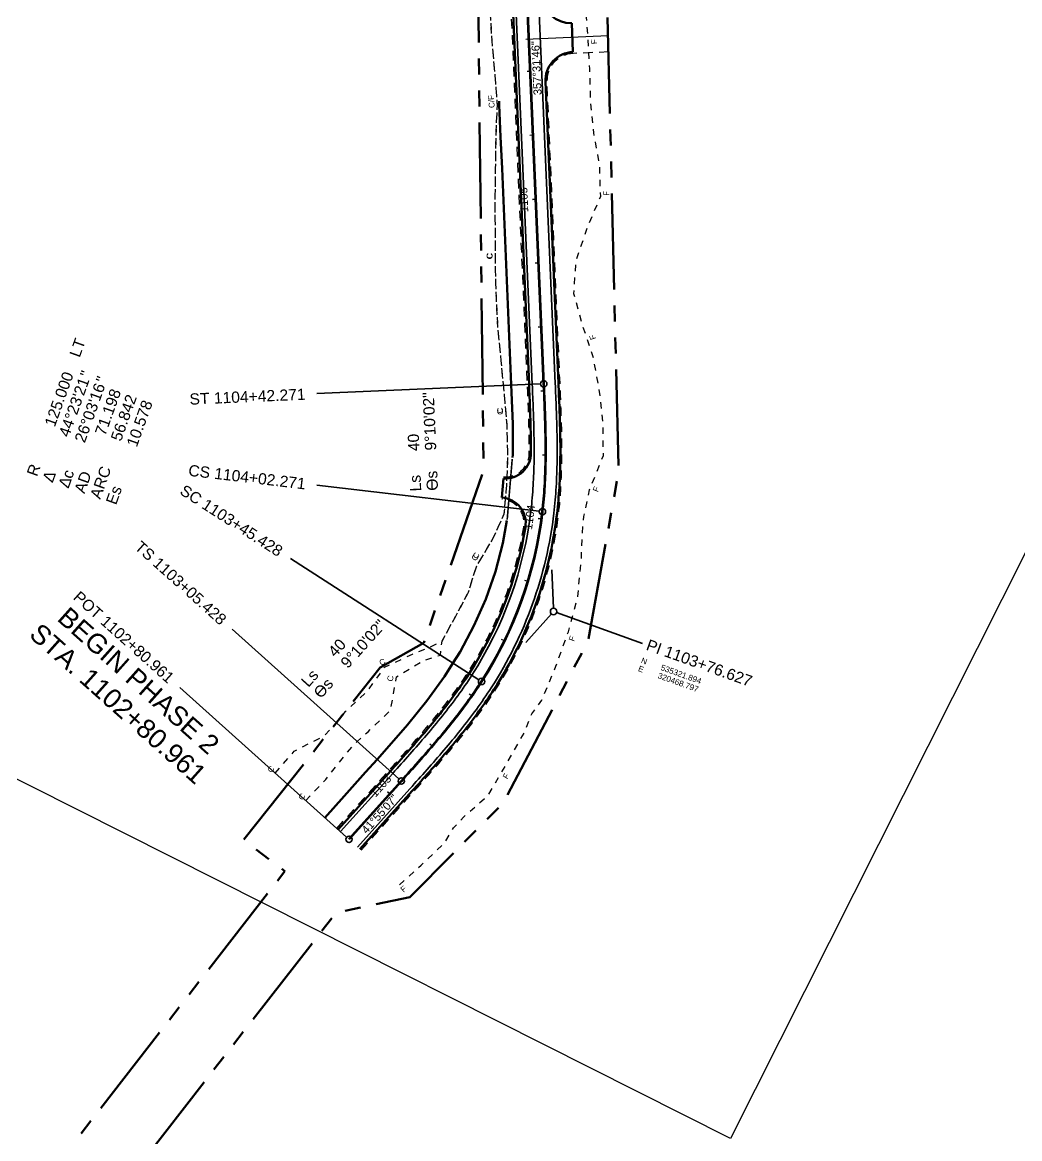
# Model space of a CAD drawing. Extents: x 320145 to 321236, y 534817 to 538266.
# Drawn here: x 320302.8 to 320614.4, y 535157.2 to 535506 of the extents above; entities that cross this region are included whole.
import ezdxf
from ezdxf.enums import TextEntityAlignment as Align

# ---------------------------------------------------------------- set-up
doc = ezdxf.new("R2010")
doc.units = 0
doc.header["$PDMODE"] = 1
for name, pattern in [('ALGN-SHLD', [5, 3, -2]), ('LOT-RW', [55, 5, -5, 30, -5, 5, -5]), ('TOES-TOE', [4, 2, -2])]:
    doc.linetypes.add(name, pattern=pattern)
doc.layers.get('0').update_dxf_attribs({"linetype": 'CONTINUOUS'})
for name, color, linetype in [('C-ALGN-HGEOM1-MINR', 1, 'CONTINUOUS'), ('C-ALGN-L1000B1-MINR', 1, 'CONTINUOUS'), ('C-ALGN-L1000E1-MINR', 1, 'CONTINUOUS'), ('C-ALGN-L1000H1-MINR', 1, 'CONTINUOUS'), ('C-ALGN-L1000K1-MINR', 1, 'CONTINUOUS'), ('C-ALGN-L1000L1-MINR', 1, 'CONTINUOUS'), ('C-ALGN-L1000M2-MINR', 1, 'CONTINUOUS'), ('C-ALGN-L1000M3-MINR', 6, 'CONTINUOUS'), ('C-ALGN-L1000N1-MINR', 20, 'CONTINUOUS'), ('C-ALGN-L1000O1-MINR', 1, 'CONTINUOUS'), ('C-ALGN-L1000P1-MINR', 1, 'CONTINUOUS'), ('C-ALGN-L1000P3-MINR', 1, 'CONTINUOUS'), ('C-ALGN-L1000Q1-ANNO', 1, 'CONTINUOUS'), ('C-ALGN-L1000Q1-ANNO @ 1', 1, 'CONTINUOUS'), ('C-ALGN-L1000Q1-MINR', 1, 'CONTINUOUS'), ('C-DRAN-CULV', 4, 'CONTINUOUS'), ('C-ROAD-GRVL-SHLD', 1, 'ALGN-SHLD'), ('C-ROAD-TOES-L1000Q1', 6, 'TOES-TOE'), ('C-ROAD-TOES-L1000Q1-ASSUME-NOROCK', 160, 'TOES-TOE')]:
    doc.layers.add(name, color=color, linetype=linetype)
for name, color, linetype, lineweight in [('C-ALGN-L1000Q1', 4, 'CONTINUOUS', 70), ('C-ALGN-L1000Q1-CURV @ 1', 2, 'CONTINUOUS', 35), ('C-ALGN-L1000Q1-MAJR', 2, 'CONTINUOUS', 35), ('C-ALGN-L1000Q1-TEXT', 2, 'CONTINUOUS', 35), ('C-ALGN-LOCN', 3, 'CONTINUOUS', 50), ('C-DRAN-DTCH-CNTR-L1000Q1', 3, 'HYD-CNTR', 50), ('C-ROAD-MRKG-WHIT', 7, 'CONTINUOUS', 35), ('C-ROAD-MRKG-YELO', 2, 'CONTINUOUS', 35), ('C-ROAD-PVMT-EDGE', 3, 'CONTINUOUS', 50), ('C-RWAY-BNDY', 4, 'LOT-RW', 70)]:
    doc.layers.add(name, color=color, linetype=linetype, lineweight=lineweight)
doc.layers.add('G-ANNO-SHTS-NPLT', color=111, linetype='CONTINUOUS', plot=False)
doc.styles.add('Arial', font='arial.ttf')
doc.styles.add('CurveData', font='arial.ttf')
doc.linetypes.add('HYD-CNTR', pattern='A,5,[4,BC MoT.shx,S=1,R=0,X=0,Y=0],-10,5', length=20)

# ---------------------------------------------------------------- blocks, each defined once
blk = doc.blocks.new('curve_data_spiral')
at = {"color": 0, "linetype": 'Continuous', "lineweight": -2, "transparency": 16777216, "style": 'CurveData'}
for s, p in [('Ls', (0, 0)), ('Ɵs', (0, -1.5))]:
    blk.add_text(s, height=1, dxfattribs=at).set_placement(p)
for tag, p in [('LENGTH', (3.6, 0)), ('ANGLE', (3.6, -1.5))]:
    blk.add_attdef(tag, p, '', height=1, dxfattribs=at)
blk = doc.blocks.new('curve_data_ne')
at = {"color": 0, "linetype": 'Continuous', "lineweight": -2, "transparency": 16777216, "style": 'CurveData'}
for s, p in [('N', (0, 0)), ('E', (0, -1.5))]:
    blk.add_text(s, height=1, dxfattribs=at).set_placement(p)
for tag, p in [('NORTHING', (11, 0)), ('EASTING', (11, -1.5))]:
    blk.add_attdef(tag, text='', height=1, dxfattribs=at).set_placement(p, align=Align.RIGHT)
blk = doc.blocks.new('curve_data_ss_right')
at = {"color": 0, "linetype": 'Continuous', "lineweight": -2, "transparency": 16777216, "style": 'CurveData'}
for s, p in [('R', (0, 0)), ('∆', (0, -1.5)), ('"', (9.9, -1.5)), ('∆c', (0, -3)), ('"', (9.9, -3)), ('AD', (0, -4.5)), ('ARC', (0, -6)), ('Es', (0, -7.5))]:
    blk.add_text(s, height=1, dxfattribs=at).set_placement(p)
for tag, p in [('RADIUS', (9.75, 0)), ('DELTAT', (9.75, -1.5)), ('DELTAC', (9.75, -3)), ('AD', (9.75, -4.5)), ('ARC', (9.75, -6)), ('ES', (9.75, -7.5))]:
    blk.add_attdef(tag, text='', height=1, dxfattribs=at).set_placement(p, align=Align.RIGHT)
blk.add_attdef('DIRECTION', (10.9, 0), '', height=1, dxfattribs=at)
blk = doc.blocks.new('cut')
at = {"color": 0, "linetype": 'ByBlock', "lineweight": -2, "style": 'Arial'}
blk.add_text('C', height=1.8, dxfattribs=at).set_placement((0, 0), align=Align.CENTER)
blk = doc.blocks.new('zero')
at = {"color": 0, "linetype": 'ByBlock', "lineweight": -2, "style": 'Arial'}
blk.add_text('C/F', height=1.8, dxfattribs=at).set_placement((0, 0), align=Align.CENTER)
blk = doc.blocks.new('fill')
at = {"color": 0, "linetype": 'ByBlock', "lineweight": -2, "style": 'Arial'}
blk.add_text('F', height=1.8, dxfattribs=at).set_placement((0, 0), align=Align.CENTER)

msp = doc.modelspace()

# ---------------------------------------------------------------- linework, layer by layer
at = {"layer": 'C-ALGN-HGEOM1-MINR'}
for p in [(320461.84, 535359.68), (320466.19, 535320.1), (320439.83, 535290.26), (320404.89, 535250.71)]:
    msp.add_point(p, dxfattribs=at)
at = {"layer": 'C-ALGN-L1000B1-MINR'}
for p in [(320448.64, 535438.77), (320451.12, 535378.88), (320457.8, 535338.74), (320432.93, 535306.53), (320402.43, 535254.93)]:
    msp.add_point(p, dxfattribs=at)
at = {"layer": 'C-ALGN-L1000E1-MINR'}
for p in [(320498.33, 535458.51), (320498.33, 535458.51), (320486.88, 535411.42), (320486.88, 535411.42), (320473.46, 535363.28), (320473.46, 535363.28), (320468.39, 535335.4), (320468.39, 535335.4), (320449.79, 535314.03), (320449.79, 535314.03), (320420.58, 535273.48), (320420.58, 535273.48), (320367.34, 535204.53), (320367.34, 535204.53), (320343.4, 535172.49), (320343.4, 535172.49)]:
    msp.add_point(p, dxfattribs=at)
at = {"layer": 'C-ALGN-L1000H1-MINR'}
for p in [(320495.46, 535471.67), (320486.7, 535427.6), (320478.04, 535388.56), (320468.39, 535335.4), (320433.76, 535293.93), (320409.33, 535262.27), (320374.05, 535218.6), (320349.42, 535187.09)]:
    msp.add_point(p, dxfattribs=at)
at = {"layer": 'C-ALGN-L1000K1-MINR'}
for p in [(320472.11, 535491.94), (320462.94, 535432.71), (320460.79, 535412.05), (320453.96, 535362.54), (320450.54, 535313.53), (320418.41, 535276.35), (320388.35, 535236.43), (320373.91, 535218.53), (320349.3, 535187.01)]:
    msp.add_point(p, dxfattribs=at)
at = {"layer": 'C-ALGN-L1000L1-MINR'}
for p in [(320502.84, 535486.43), (320473.82, 535386.6), (320458.28, 535339.1), (320452.58, 535313.53), (320434.74, 535294.35), (320404.41, 535254.63), (320375.44, 535219.2), (320350.61, 535187.84)]:
    msp.add_point(p, dxfattribs=at)
at = {"layer": 'C-ALGN-L1000M2-MINR'}
for p in [(320449.71, 535476.59), (320449.71, 535476.59), (320460.66, 535387.83), (320460.66, 535387.83), (320462.17, 535338.02), (320462.17, 535338.02), (320468.8, 535321.89), (320468.8, 535321.89), (320454.14, 535312.46), (320454.14, 535312.46), (320424.42, 535272.46), (320424.42, 535272.46), (320404.89, 535250.71), (320404.89, 535250.71)]:
    msp.add_point(p, dxfattribs=at)
at = {"layer": 'C-ALGN-L1000M3-MINR'}
for p in [(320465.73, 535393.03), (320465.32, 535353.07), (320468.8, 535321.89), (320446.3, 535300.03), (320421.23, 535268.92), (320404.89, 535250.71)]:
    msp.add_point(p, dxfattribs=at)
at = {"layer": 'C-ALGN-L1000N1-MINR'}
for p in [(320449.71, 535476.59), (320460.66, 535387.83), (320462.17, 535338.02), (320468.8, 535321.89), (320454.14, 535312.46), (320424.42, 535272.46), (320404.89, 535250.71)]:
    msp.add_point(p, dxfattribs=at)
at = {"layer": 'C-ALGN-L1000O1-MINR'}
for p in [(320449.71, 535476.59), (320465.73, 535393.03), (320460.66, 535387.83), (320465.32, 535353.07), (320462.17, 535338.02), (320468.8, 535321.89), (320468.8, 535321.89), (320454.14, 535312.46), (320446.3, 535300.03), (320424.42, 535272.46), (320421.23, 535268.92), (320404.89, 535250.71), (320404.89, 535250.71)]:
    msp.add_point(p, dxfattribs=at)
at = {"layer": 'C-ALGN-L1000P1-MINR'}
for p in [(320499.59, 535485.02), (320499.59, 535482.58), (320498.58, 535442.61), (320499.53, 535366.21), (320450.4, 535307.7), (320425.86, 535276.13), (320396.83, 535240.65)]:
    msp.add_point(p, dxfattribs=at)
at = {"layer": 'C-ALGN-L1000P3-MINR'}
for p in [(320499.59, 535485.02), (320499.59, 535482.58), (320498.58, 535442.61), (320499.53, 535366.21), (320450.4, 535307.7), (320425.86, 535276.13), (320396.83, 535240.65)]:
    msp.add_point(p, dxfattribs=at)
at = {"layer": 'C-ALGN-L1000Q1', "flags": 128}
msp.add_lwpolyline([(320404.89, 535250.71), (320421.23, 535268.92), (320421.9, 535269.66), (320422.57, 535270.4), (320423.23, 535271.15), (320423.9, 535271.89), (320424.57, 535272.64), (320425.23, 535273.39), (320425.9, 535274.13), (320426.56, 535274.88), (320427.23, 535275.63), (320427.89, 535276.38), (320428.55, 535277.13), (320429.21, 535277.88), (320429.86, 535278.64), (320430.52, 535279.39), (320431.17, 535280.15), (320431.82, 535280.91), (320432.47, 535281.67), (320433.11, 535282.44), (320433.75, 535283.2), (320434.39, 535283.97), (320435.03, 535284.75), (320435.66, 535285.52), (320436.29, 535286.3), (320436.92, 535287.08), (320437.54, 535287.86), (320438.16, 535288.64), (320438.77, 535289.43), (320439.38, 535290.23), (320439.99, 535291.02), (320440.59, 535291.82), (320441.18, 535292.62), (320441.78, 535293.43), (320442.36, 535294.24), (320442.94, 535295.06), (320443.52, 535295.87), (320444.09, 535296.7), (320444.65, 535297.52), (320445.21, 535298.35), (320445.76, 535299.19), (320446.3, 535300.03, 0.114177), (320465.32, 535353.07), (320465.43, 535354.07), (320465.54, 535355.06), (320465.64, 535356.06), (320465.73, 535357.05), (320465.81, 535358.05), (320465.88, 535359.05), (320465.95, 535360.04), (320466.02, 535361.04), (320466.07, 535362.04), (320466.12, 535363.04), (320466.17, 535364.04), (320466.2, 535365.04), (320466.24, 535366.04), (320466.26, 535367.04), (320466.28, 535368.04), (320466.3, 535369.04), (320466.31, 535370.04), (320466.32, 535371.04), (320466.32, 535372.04), (320466.32, 535373.04), (320466.32, 535374.04), (320466.31, 535375.04), (320466.3, 535376.04), (320466.28, 535377.04), (320466.26, 535378.04), (320466.24, 535379.04), (320466.22, 535380.04), (320466.19, 535381.03), (320466.16, 535382.03), (320466.13, 535383.03), (320466.09, 535384.03), (320466.06, 535385.03), (320466.02, 535386.03), (320465.98, 535387.03), (320465.94, 535388.03), (320465.9, 535389.03), (320465.86, 535390.03), (320465.81, 535391.03), (320465.77, 535392.03), (320465.73, 535393.03), (320457.29, 535588.5)], format="xyb", dxfattribs=at)
at = {"layer": 'C-ALGN-L1000Q1-MAJR'}
for p, q in [((320463.24, 535450.7), (320462.24, 535450.66)), ((320465.04, 535350.82), (320464.04, 535350.96)), ((320417.6, 535264.88), (320416.86, 535265.54))]:
    msp.add_line(p, q, dxfattribs=at)
for centre in [(320465.73, 535393.03), (320465.32, 535353.07), (320468.8, 535321.89), (320446.3, 535300.03), (320421.23, 535268.92), (320404.89, 535250.71)]:
    msp.add_circle(centre, 1, dxfattribs=at)
at = {"layer": 'C-ALGN-L1000Q1-MINR'}
for p, q in [((320485.83, 535501.72), (320460.09, 535500.61)), ((320461.52, 535490.66), (320460.52, 535490.62)), ((320462.38, 535470.68), (320461.38, 535470.64)), ((320464.1, 535430.72), (320463.1, 535430.68)), ((320464.96, 535410.74), (320463.96, 535410.7)), ((320465.83, 535390.76), (320464.83, 535390.71)), ((320466.32, 535370.77), (320465.32, 535370.77)), ((320460.77, 535331.3), (320459.81, 535331.59)), ((320453.45, 535312.71), (320452.55, 535313.15)), ((320443.27, 535295.52), (320442.45, 535296.1)), ((320430.89, 535279.83), (320430.13, 535280.48))]:
    msp.add_line(p, q, dxfattribs=at)
for p in [(320465.73, 535393.03), (320465.73, 535393.03), (320465.32, 535353.07), (320465.32, 535353.07), (320468.8, 535321.89), (320468.8, 535321.89), (320446.3, 535300.03), (320446.3, 535300.03), (320421.23, 535268.92), (320421.23, 535268.92), (320404.89, 535250.71), (320404.89, 535250.71)]:
    msp.add_point(p, dxfattribs=at)
at = {"layer": 'C-ALGN-L1000Q1-TEXT'}
for p, q in [((320464.73, 535392.98), (320394.79, 535389.97)), ((320464.33, 535353.19), (320394.8, 535361.35)), ((320445.46, 535300.57), (320386.59, 535338.44)), ((320468.75, 535322.89), (320468.24, 535334.88)), ((320469.74, 535321.56), (320496.64, 535311.91)), ((320468.13, 535321.15), (320460.11, 535312.22)), ((320420.49, 535269.58), (320368.4, 535316.35)), ((320404.14, 535251.38), (320352.05, 535298.14))]:
    msp.add_line(p, q, dxfattribs=at)
at = {"layer": 'C-DRAN-CULV', "const_width": 0.5, "flags": 128}
msp.add_lwpolyline([(320455.88, 535369.52), (320454.31, 535350.55)], dxfattribs=at)
at = {"layer": 'C-DRAN-DTCH-CNTR-L1000Q1', "flags": 128}
for points in [[(320451.78, 535481.39), (320451.83, 535480.24), (320452.26, 535470.25), (320452.69, 535460.26), (320453.12, 535450.27), (320453.55, 535440.27), (320453.99, 535430.28), (320454.42, 535420.29), (320454.85, 535410.3), (320455.28, 535400.31), (320455.71, 535390.33), (320456.07, 535380.48), (320456.06, 535370.83), (320456.02, 535370.03)], [(320454.17, 535350.29), (320452.92, 535343.24), (320450.61, 535334.39), (320447.61, 535325.75), (320443.92, 535317.38), (320439.57, 535309.33), (320437.37, 535305.77), (320434.68, 535301.55), (320429.21, 535293.93), (320423.21, 535286.43), (320416.73, 535279.07), (320413.7, 535275.68), (320410.07, 535271.64), (320403.39, 535264.2), (320397.35, 535257.47)]]:
    msp.add_lwpolyline(points, dxfattribs=at)
at = {"layer": 'C-ROAD-GRVL-SHLD'}
msp.add_line((320486.04, 535496.73), (320474.89, 535496.25), dxfattribs=at)
at = {"layer": 'C-ROAD-GRVL-SHLD', "flags": 128}
for points in [[(320453.2, 535363.95, 0.433679), (320461.22, 535371.41), (320461.22, 535372.04), (320461.22, 535373.02), (320461.22, 535374), (320461.21, 535374.98), (320461.2, 535375.96), (320461.18, 535376.95), (320461.16, 535377.93), (320461.14, 535378.92), (320461.12, 535379.9), (320461.09, 535380.89), (320461.06, 535381.88), (320461.03, 535382.87), (320460.99, 535383.86), (320460.96, 535384.85), (320460.92, 535385.84), (320460.88, 535386.83), (320460.84, 535387.83), (320460.8, 535388.82), (320460.76, 535389.82), (320460.72, 535390.81), (320460.68, 535391.81), (320460.63, 535392.81), (320452.2, 535588.28), (320452.16, 535589.28), (320452.11, 535590.28), (320452.07, 535591.28), (320452.03, 535592.28), (320451.99, 535593.29), (320451.95, 535594.29), (320451.91, 535595.3), (320451.87, 535596.3), (320451.84, 535597.31), (320451.8, 535598.32), (320451.77, 535599.33), (320451.74, 535600.34), (320451.71, 535601.36), (320451.69, 535602.37), (320451.67, 535603.39), (320451.65, 535604.4), (320451.63, 535605.42), (320451.62, 535606.44), (320451.61, 535607.46), (320451.61, 535608.48), (320451.61, 535609.5), (320451.62, 535610.52), (320451.63, 535611.55), (320451.64, 535612.57), (320451.66, 535613.6), (320451.69, 535614.62), (320451.72, 535615.65), (320451.75, 535616.68), (320451.8, 535617.71), (320451.85, 535618.74), (320451.9, 535619.77), (320451.96, 535620.8), (320452.03, 535621.84), (320452.11, 535622.87), (320452.19, 535623.9), (320452.28, 535624.94), (320452.38, 535625.97), (320452.49, 535627), (320452.61, 535628.04), (320452.73, 535629.06, -0.287996), (320536.85, 535732.18), (320537.83, 535732.5), (320538.82, 535732.83), (320539.81, 535733.14), (320540.8, 535733.44), (320541.8, 535733.74), (320542.79, 535734.03), (320543.79, 535734.31), (320544.78, 535734.59), (320545.78, 535734.86), (320546.78, 535735.12), (320547.78, 535735.37), (320548.78, 535735.62), (320549.78, 535735.86), (320550.78, 535736.1), (320551.78, 535736.33), (320552.78, 535736.56), (320553.78, 535736.78), (320554.78, 535736.99), (320555.79, 535737.2), (320556.79, 535737.41), (320557.79, 535737.61), (320558.79, 535737.81), (320559.79, 535738), (320560.79, 535738.19), (320561.79, 535738.38), (320562.79, 535738.56), (320563.78, 535738.74), (320564.78, 535738.92), (320565.78, 535739.09), (320566.78, 535739.26), (320567.77, 535739.43), (320568.77, 535739.6), (320569.76, 535739.76), (320570.75, 535739.93), (320571.75, 535740.09), (320572.74, 535740.25), (320573.73, 535740.41), (320574.72, 535740.57), (320575.71, 535740.73), (320576.7, 535740.89), (320583.46, 535741.97), (320584.45, 535742.13), (320585.44, 535742.29), (320586.42, 535742.45), (320587.4, 535742.61), (320588.38, 535742.77), (320589.36, 535742.93), (320590.34, 535743.09), (320591.32, 535743.26), (320592.3, 535743.42), (320593.27, 535743.59), (320594.24, 535743.76), (320595.22, 535743.93), (320596.19, 535744.1), (320597.15, 535744.28), (320598.12, 535744.46), (320599.09, 535744.64), (320600.05, 535744.82), (320601.01, 535745.01), (320601.97, 535745.21), (320602.93, 535745.4), (320603.88, 535745.6), (320604.83, 535745.81), (320605.78, 535746.02), (320606.73, 535746.23), (320607.68, 535746.45), (320608.62, 535746.68), (320609.56, 535746.91), (320610.5, 535747.14), (320611.44, 535747.39), (320612.38, 535747.64, 0.369419), (320715.15, 535897.72), (320715.05, 535898.69), (320714.93, 535899.65), (320714.81, 535900.61), (320714.69, 535901.57), (320714.56, 535902.53), (320714.42, 535903.49), (320714.28, 535904.46), (320714.13, 535905.42), (320713.98, 535906.38), (320713.82, 535907.34), (320713.66, 535908.31), (320713.49, 535909.27), (320713.32, 535910.24), (320713.14, 535911.2), (320712.96, 535912.17), (320712.78, 535913.13), (320712.6, 535914.1), (320712.41, 535915.07), (320712.21, 535916.03), (320712.02, 535917), (320711.82, 535917.97), (320711.62, 535918.94), (320711.42, 535919.91), (320711.22, 535920.88), (320711.02, 535921.86), (320710.81, 535922.83), (320710.6, 535923.8), (320710.39, 535924.78), (320710.19, 535925.75), (320709.98, 535926.73), (320697.85, 535983.39), (320697.64, 535984.37), (320697.43, 535985.35), (320697.22, 535986.33), (320697.02, 535987.31), (320696.81, 535988.29), (320696.6, 535989.27), (320696.39, 535990.26), (320696.19, 535991.24), (320695.98, 535992.23), (320695.78, 535993.22), (320695.58, 535994.21), (320695.38, 535995.2), (320695.18, 535996.19), (320694.98, 535997.18), (320694.79, 535998.18), (320694.6, 535999.17), (320694.41, 536000.17), (320694.22, 536001.17), (320694.04, 536002.17), (320693.86, 536003.17), (320693.69, 536004.17), (320693.51, 536005.18), (320693.34, 536006.18), (320693.18, 536007.19), (320693.02, 536008.2), (320692.86, 536009.21), (320692.71, 536010.22), (320692.56, 536011.24), (320692.42, 536012.25), (320692.28, 536013.26, -0.392254), (320845.5, 536229.84), (320846.5, 536230.05), (320847.51, 536230.25), (320848.51, 536230.45), (320849.52, 536230.64), (320850.52, 536230.83), (320851.53, 536231.01), (320852.53, 536231.19), (320853.54, 536231.37), (320854.54, 536231.54), (320855.55, 536231.71), (320856.55, 536231.87), (320857.55, 536232.03), (320858.56, 536232.19), (320858.91, 536232.25), (320859.56, 536232.35), (320860.56, 536232.5), (320861.56, 536232.64), (320862.57, 536232.79), (320863.57, 536232.93), (320864.57, 536233.07), (320865.57, 536233.21), (320866.57, 536233.35), (320867.56, 536233.49), (320868.56, 536233.62), (320868.92, 536233.67)], [(320408.68, 535247.3), (320425.03, 535265.51), (320425.69, 535266.25), (320426.36, 535267), (320427.03, 535267.74), (320427.7, 535268.49), (320428.37, 535269.24), (320429.04, 535269.99), (320429.71, 535270.74), (320430.38, 535271.5), (320431.05, 535272.25), (320431.72, 535273.01), (320432.38, 535273.77), (320433.05, 535274.53), (320433.71, 535275.3), (320434.38, 535276.06), (320435.04, 535276.83), (320435.7, 535277.6), (320436.36, 535278.38), (320437.01, 535279.16), (320437.67, 535279.94), (320438.32, 535280.72), (320438.97, 535281.51), (320439.62, 535282.3), (320440.26, 535283.09), (320440.9, 535283.89), (320441.54, 535284.7), (320442.17, 535285.5), (320442.8, 535286.31), (320443.43, 535287.13), (320444.05, 535287.95), (320444.67, 535288.77), (320445.29, 535289.6), (320445.9, 535290.43), (320446.5, 535291.27), (320447.1, 535292.11), (320447.7, 535292.96), (320448.29, 535293.81), (320448.87, 535294.67), (320449.45, 535295.53), (320450.02, 535296.39), (320450.59, 535297.26, 0.114216), (320470.39, 535352.49), (320470.5, 535353.51), (320470.61, 535354.55), (320470.71, 535355.58), (320470.81, 535356.61), (320470.89, 535357.64), (320470.97, 535358.68), (320471.04, 535359.71), (320471.11, 535360.74), (320471.16, 535361.77), (320471.22, 535362.8), (320471.26, 535363.83), (320471.3, 535364.86), (320471.33, 535365.89), (320471.36, 535366.91), (320471.38, 535367.94), (320471.4, 535368.96), (320471.41, 535369.99), (320471.42, 535371.01), (320471.42, 535372.03), (320471.42, 535373.05), (320471.42, 535374.07), (320471.41, 535375.09), (320471.4, 535376.11), (320471.38, 535377.13), (320471.36, 535378.14), (320471.34, 535379.16), (320471.31, 535380.17), (320471.29, 535381.18), (320471.26, 535382.19), (320471.22, 535383.2), (320471.19, 535384.21), (320471.15, 535385.22), (320471.11, 535386.23), (320471.08, 535387.23), (320471.04, 535388.23), (320470.99, 535389.24), (320470.95, 535390.24), (320470.91, 535391.24), (320470.87, 535392.25), (320470.82, 535393.25), (320466.76, 535487.39)], [(320401.09, 535254.12), (320417.44, 535272.32), (320418.1, 535273.07), (320418.77, 535273.81), (320419.44, 535274.55), (320420.1, 535275.3), (320420.77, 535276.04), (320421.43, 535276.78), (320422.09, 535277.52), (320422.75, 535278.26), (320423.4, 535279.01), (320424.06, 535279.75), (320424.71, 535280.49), (320425.36, 535281.24), (320426.01, 535281.98), (320426.65, 535282.73), (320427.3, 535283.47), (320427.94, 535284.22), (320428.57, 535284.97), (320429.21, 535285.72), (320429.84, 535286.47), (320430.46, 535287.23), (320431.09, 535287.98), (320431.71, 535288.74), (320432.32, 535289.5), (320432.93, 535290.26), (320433.54, 535291.02), (320434.14, 535291.79), (320434.74, 535292.56), (320435.33, 535293.33), (320435.92, 535294.1), (320436.5, 535294.87), (320437.08, 535295.65), (320437.65, 535296.43), (320438.22, 535297.22), (320438.78, 535298), (320439.33, 535298.79), (320439.88, 535299.58), (320440.42, 535300.38), (320440.96, 535301.18), (320441.49, 535301.98), (320442.02, 535302.79, 0.102678), (320459.5, 535348.28, 0.441765), (320452.61, 535356.97)]]:
    msp.add_lwpolyline(points, format="xyb", dxfattribs=at)
at = {"layer": 'C-ROAD-GRVL-SHLD'}
msp.add_arc((320475.25, 535487.75), 8.5, 92.4704, 182.4704, dxfattribs=at)
at = {"layer": 'C-ROAD-MRKG-WHIT', "flags": 128}
for points in [[(320402.21, 535253.12), (320418.55, 535271.32), (320419.22, 535272.07), (320419.89, 535272.81), (320420.55, 535273.55), (320421.22, 535274.3), (320421.88, 535275.04), (320422.55, 535275.78), (320423.21, 535276.52), (320423.87, 535277.27), (320424.53, 535278.01), (320425.18, 535278.76), (320425.84, 535279.5), (320426.49, 535280.25), (320427.14, 535281), (320427.79, 535281.75), (320428.44, 535282.5), (320429.08, 535283.25), (320429.72, 535284), (320430.36, 535284.76), (320430.99, 535285.51), (320431.62, 535286.27), (320432.25, 535287.03), (320432.87, 535287.79), (320433.49, 535288.56), (320434.1, 535289.32), (320434.72, 535290.09), (320435.32, 535290.86), (320435.92, 535291.64), (320436.52, 535292.41), (320437.12, 535293.19), (320437.7, 535293.98), (320438.29, 535294.76), (320438.86, 535295.55), (320439.44, 535296.34), (320440, 535297.14), (320440.56, 535297.93), (320441.12, 535298.73), (320441.67, 535299.54), (320442.21, 535300.35), (320442.74, 535301.16), (320443.28, 535301.98, 0.114147), (320461.74, 535353.49), (320461.85, 535354.46), (320461.96, 535355.43), (320462.05, 535356.39), (320462.14, 535357.36), (320462.22, 535358.34), (320462.29, 535359.31), (320462.36, 535360.28), (320462.42, 535361.26), (320462.48, 535362.23), (320462.53, 535363.21), (320462.57, 535364.19), (320462.61, 535365.16), (320462.64, 535366.14), (320462.66, 535367.13), (320462.69, 535368.11), (320462.7, 535369.09), (320462.71, 535370.07), (320462.72, 535371.06), (320462.72, 535372.04), (320462.72, 535373.03), (320462.72, 535374.01), (320462.71, 535375), (320462.7, 535375.99), (320462.68, 535376.97), (320462.66, 535377.96), (320462.64, 535378.95), (320462.62, 535379.94), (320462.59, 535380.93), (320462.56, 535381.92), (320462.53, 535382.91), (320462.49, 535383.91), (320462.46, 535384.9), (320462.42, 535385.89), (320462.38, 535386.89), (320462.34, 535387.89), (320462.3, 535388.88), (320462.26, 535389.88), (320462.22, 535390.87), (320462.17, 535391.87), (320462.13, 535392.87), (320453.7, 535588.34)], [(320407.56, 535248.3), (320423.91, 535266.51), (320424.58, 535267.26), (320425.25, 535268), (320425.91, 535268.75), (320426.58, 535269.49), (320427.25, 535270.24), (320427.92, 535270.99), (320428.59, 535271.74), (320429.26, 535272.49), (320429.92, 535273.25), (320430.59, 535274), (320431.25, 535274.76), (320431.92, 535275.52), (320432.58, 535276.28), (320433.24, 535277.04), (320433.9, 535277.81), (320434.56, 535278.58), (320435.21, 535279.35), (320435.87, 535280.12), (320436.52, 535280.9), (320437.16, 535281.68), (320437.81, 535282.46), (320438.45, 535283.25), (320439.09, 535284.04), (320439.73, 535284.83), (320440.36, 535285.63), (320440.99, 535286.43), (320441.62, 535287.23), (320442.24, 535288.04), (320442.86, 535288.85), (320443.47, 535289.67), (320444.08, 535290.49), (320444.69, 535291.31), (320445.29, 535292.14), (320445.88, 535292.98), (320446.47, 535293.81), (320447.05, 535294.66), (320447.63, 535295.51), (320448.2, 535296.36), (320448.77, 535297.22), (320449.33, 535298.07, 0.114205), (320468.9, 535352.66), (320469.01, 535353.68), (320469.12, 535354.7), (320469.22, 535355.72), (320469.31, 535356.74), (320469.4, 535357.76), (320469.47, 535358.79), (320469.55, 535359.81), (320469.61, 535360.83), (320469.67, 535361.85), (320469.72, 535362.87), (320469.76, 535363.89), (320469.8, 535364.91), (320469.83, 535365.93), (320469.86, 535366.95), (320469.88, 535367.97), (320469.9, 535368.98), (320469.91, 535370), (320469.92, 535371.02), (320469.92, 535372.03), (320469.92, 535373.05), (320469.92, 535374.06), (320469.91, 535375.07), (320469.9, 535376.09), (320469.88, 535377.1), (320469.86, 535378.11), (320469.84, 535379.12), (320469.81, 535380.13), (320469.79, 535381.14), (320469.76, 535382.15), (320469.72, 535383.15), (320469.69, 535384.16), (320469.65, 535385.16), (320469.62, 535386.17), (320469.58, 535387.17), (320469.54, 535388.17), (320469.5, 535389.18), (320469.45, 535390.18), (320469.41, 535391.18), (320469.37, 535392.18), (320469.32, 535393.18), (320460.89, 535588.65)]]:
    msp.add_lwpolyline(points, format="xyb", dxfattribs=at)
at = {"layer": 'C-ROAD-MRKG-YELO', "flags": 128}
for points in [[(320404.77, 535250.81), (320421.12, 535269.02), (320421.79, 535269.76), (320422.46, 535270.5), (320423.12, 535271.25), (320423.79, 535271.99), (320424.46, 535272.74), (320425.12, 535273.49), (320425.79, 535274.23), (320426.45, 535274.98), (320427.11, 535275.73), (320427.77, 535276.48), (320428.43, 535277.23), (320429.09, 535277.98), (320429.75, 535278.74), (320430.4, 535279.49), (320431.05, 535280.25), (320431.7, 535281.01), (320432.35, 535281.77), (320433, 535282.53), (320433.64, 535283.3), (320434.28, 535284.07), (320434.91, 535284.84), (320435.54, 535285.61), (320436.17, 535286.39), (320436.8, 535287.17), (320437.42, 535287.95), (320438.04, 535288.74), (320438.65, 535289.53), (320439.26, 535290.32), (320439.87, 535291.11), (320440.47, 535291.91), (320441.06, 535292.71), (320441.65, 535293.52), (320442.24, 535294.33), (320442.82, 535295.14), (320443.39, 535295.96), (320443.96, 535296.78), (320444.52, 535297.61), (320445.08, 535298.44), (320445.63, 535299.27), (320446.18, 535300.11, 0.114175), (320465.17, 535353.09), (320465.28, 535354.08), (320465.39, 535355.08), (320465.49, 535356.07), (320465.58, 535357.07), (320465.66, 535358.06), (320465.73, 535359.06), (320465.8, 535360.05), (320465.87, 535361.05), (320465.92, 535362.05), (320465.97, 535363.05), (320466.02, 535364.04), (320466.05, 535365.04), (320466.09, 535366.04), (320466.11, 535367.04), (320466.13, 535368.04), (320466.15, 535369.04), (320466.16, 535370.04), (320466.17, 535371.04), (320466.17, 535372.04), (320466.17, 535373.04), (320466.17, 535374.04), (320466.16, 535375.03), (320466.15, 535376.03), (320466.13, 535377.03), (320466.11, 535378.03), (320466.09, 535379.03), (320466.07, 535380.03), (320466.04, 535381.03), (320466.01, 535382.03), (320465.98, 535383.03), (320465.94, 535384.03), (320465.91, 535385.03), (320465.87, 535386.03), (320465.83, 535387.03), (320465.79, 535388.02), (320465.75, 535389.02), (320465.71, 535390.02), (320465.66, 535391.02), (320465.62, 535392.02), (320465.58, 535393.02), (320457.14, 535588.49)], [(320405, 535250.61), (320421.34, 535268.82), (320422.01, 535269.56), (320422.68, 535270.3), (320423.35, 535271.05), (320424.01, 535271.79), (320424.68, 535272.54), (320425.35, 535273.29), (320426.01, 535274.03), (320426.68, 535274.78), (320427.34, 535275.53), (320428, 535276.28), (320428.66, 535277.03), (320429.32, 535277.78), (320429.97, 535278.54), (320430.63, 535279.3), (320431.28, 535280.05), (320431.93, 535280.81), (320432.58, 535281.58), (320433.23, 535282.34), (320433.87, 535283.11), (320434.51, 535283.88), (320435.14, 535284.65), (320435.78, 535285.42), (320436.41, 535286.2), (320437.03, 535286.98), (320437.66, 535287.77), (320438.28, 535288.55), (320438.89, 535289.34), (320439.5, 535290.14), (320440.11, 535290.93), (320440.71, 535291.73), (320441.3, 535292.54), (320441.9, 535293.34), (320442.48, 535294.15), (320443.06, 535294.97), (320443.64, 535295.79), (320444.21, 535296.61), (320444.77, 535297.44), (320445.33, 535298.27), (320445.88, 535299.11), (320446.43, 535299.94, 0.114178), (320465.47, 535353.06), (320465.58, 535354.05), (320465.69, 535355.05), (320465.78, 535356.04), (320465.87, 535357.04), (320465.96, 535358.04), (320466.03, 535359.04), (320466.1, 535360.03), (320466.17, 535361.03), (320466.22, 535362.03), (320466.27, 535363.03), (320466.32, 535364.03), (320466.35, 535365.03), (320466.39, 535366.03), (320466.41, 535367.03), (320466.43, 535368.03), (320466.45, 535369.03), (320466.46, 535370.03), (320466.47, 535371.04), (320466.47, 535372.04), (320466.47, 535373.04), (320466.47, 535374.04), (320466.46, 535375.04), (320466.45, 535376.04), (320466.43, 535377.04), (320466.41, 535378.04), (320466.39, 535379.04), (320466.37, 535380.04), (320466.34, 535381.04), (320466.31, 535382.04), (320466.28, 535383.04), (320466.24, 535384.04), (320466.21, 535385.04), (320466.17, 535386.04), (320466.13, 535387.04), (320466.09, 535388.04), (320466.05, 535389.04), (320466.01, 535390.04), (320465.96, 535391.03), (320465.92, 535392.03), (320465.88, 535393.03), (320457.44, 535588.5)]]:
    msp.add_lwpolyline(points, format="xyb", dxfattribs=at)
at = {"layer": 'C-ROAD-PVMT-EDGE'}
for p, q in [((320474.48, 535505.74), (320474.87, 535496.75)), ((320453.17, 535363.45), (320452.65, 535357.47))]:
    msp.add_line(p, q, dxfattribs=at)
at = {"layer": 'C-ROAD-PVMT-EDGE', "flags": 128}
for points in [[(320453.17, 535363.45, 0.433679), (320461.72, 535371.41), (320461.72, 535372.04), (320461.72, 535373.02), (320461.72, 535374), (320461.71, 535374.99), (320461.7, 535375.97), (320461.68, 535376.96), (320461.66, 535377.94), (320461.64, 535378.93), (320461.62, 535379.91), (320461.59, 535380.9), (320461.56, 535381.89), (320461.53, 535382.88), (320461.49, 535383.87), (320461.46, 535384.86), (320461.42, 535385.86), (320461.38, 535386.85), (320461.34, 535387.85), (320461.3, 535388.84), (320461.26, 535389.84), (320461.22, 535390.83), (320461.18, 535391.83), (320461.13, 535392.83), (320452.7, 535588.3)], [(320408.31, 535247.64), (320424.65, 535265.84), (320425.32, 535266.59), (320425.99, 535267.33), (320426.66, 535268.08), (320427.33, 535268.82), (320428, 535269.57), (320428.67, 535270.32), (320429.34, 535271.08), (320430.01, 535271.83), (320430.67, 535272.58), (320431.34, 535273.34), (320432.01, 535274.1), (320432.67, 535274.86), (320433.34, 535275.62), (320434, 535276.39), (320434.66, 535277.16), (320435.32, 535277.93), (320435.98, 535278.7), (320436.63, 535279.48), (320437.28, 535280.26), (320437.94, 535281.04), (320438.58, 535281.83), (320439.23, 535282.62), (320439.87, 535283.41), (320440.51, 535284.21), (320441.15, 535285.01), (320441.78, 535285.81), (320442.41, 535286.62), (320443.03, 535287.43), (320443.66, 535288.25), (320444.27, 535289.07), (320444.89, 535289.89), (320445.49, 535290.72), (320446.1, 535291.56), (320446.7, 535292.4), (320447.29, 535293.24), (320447.88, 535294.09), (320448.46, 535294.95), (320449.04, 535295.8), (320449.61, 535296.67), (320450.17, 535297.53, 0.114213), (320469.89, 535352.55), (320470.01, 535353.57), (320470.11, 535354.6), (320470.22, 535355.63), (320470.31, 535356.66), (320470.39, 535357.68), (320470.47, 535358.71), (320470.54, 535359.74), (320470.61, 535360.77), (320470.67, 535361.8), (320470.72, 535362.82), (320470.76, 535363.85), (320470.8, 535364.88), (320470.83, 535365.9), (320470.86, 535366.92), (320470.88, 535367.95), (320470.9, 535368.97), (320470.91, 535369.99), (320470.92, 535371.01), (320470.92, 535372.03), (320470.92, 535373.05), (320470.92, 535374.07), (320470.91, 535375.09), (320470.9, 535376.1), (320470.88, 535377.12), (320470.86, 535378.13), (320470.84, 535379.14), (320470.81, 535380.16), (320470.79, 535381.17), (320470.76, 535382.18), (320470.72, 535383.19), (320470.69, 535384.19), (320470.65, 535385.2), (320470.61, 535386.21), (320470.58, 535387.21), (320470.54, 535388.21), (320470.49, 535389.22), (320470.45, 535390.22), (320470.41, 535391.22), (320470.37, 535392.22), (320470.32, 535393.22), (320466.26, 535487.37)], [(320401.46, 535253.78), (320417.81, 535271.99), (320418.48, 535272.73), (320419.14, 535273.48), (320419.81, 535274.22), (320420.48, 535274.96), (320421.14, 535275.7), (320421.8, 535276.45), (320422.46, 535277.19), (320423.12, 535277.93), (320423.78, 535278.67), (320424.43, 535279.42), (320425.09, 535280.16), (320425.74, 535280.91), (320426.39, 535281.65), (320427.03, 535282.4), (320427.68, 535283.15), (320428.32, 535283.9), (320428.96, 535284.65), (320429.59, 535285.4), (320430.22, 535286.15), (320430.85, 535286.91), (320431.47, 535287.66), (320432.09, 535288.42), (320432.71, 535289.18), (320433.32, 535289.95), (320433.93, 535290.71), (320434.53, 535291.48), (320435.13, 535292.25), (320435.73, 535293.02), (320436.32, 535293.8), (320436.9, 535294.57), (320437.48, 535295.36), (320438.06, 535296.14), (320438.62, 535296.92), (320439.19, 535297.71), (320439.74, 535298.51), (320440.29, 535299.3), (320440.84, 535300.1), (320441.38, 535300.9), (320441.91, 535301.71), (320442.44, 535302.52, 0.10268), (320459.99, 535348.2, 0.441765), (320452.65, 535357.47)]]:
    msp.add_lwpolyline(points, format="xyb", dxfattribs=at)
at = {"layer": 'C-ROAD-PVMT-EDGE'}
for centre, start, end in [((320474.09, 535514.73), 182.4704, 272.4704), ((320475.25, 535487.75), 92.4704, 182.4704)]:
    msp.add_arc(centre, 9, start, end, dxfattribs=at)
at = {"layer": 'C-ROAD-TOES-L1000Q1', "flags": 128}
for points in [[(320391.4, 535262.82), (320397.62, 535269.38), (320403.81, 535277.26), (320407.41, 535281.32), (320410.84, 535284.33), (320417.88, 535291.02), (320419.71, 535301.47), (320427.79, 535306.39), (320433.46, 535308.29), (320433.96, 535312.65), (320438.12, 535320.21), (320442.18, 535327.89), (320444.78, 535336.16), (320449.52, 535343.99), (320453.38, 535352.4), (320453.59, 535354.45), (320454.2, 535361.49), (320454.54, 535370.84), (320454.27, 535380.43), (320453.42, 535390.23), (320452.44, 535400.19), (320451.45, 535410.16), (320450.93, 535420.14), (320450.61, 535430.14), (320450.62, 535440.15), (320450.57, 535450.16), (320450.7, 535460.17), (320450.84, 535470.19), (320451.25, 535480.21), (320451.16, 535481.37), (320450.5, 535490.19), (320449.57, 535500.16), (320449.03, 535510.14), (320448.87, 535520.15), (320448.92, 535530.16), (320449.25, 535540.18), (320446.4, 535546.39), (320444.74, 535550), (320440.61, 535559.83), (320433.35, 535569.52), (320442.41, 535579.92), (320441.85, 535587.83), (320441.87, 535589.92), (320441.82, 535600.15), (320443.03, 535610.67), (320443.01, 535621.46), (320443.14, 535630.26), (320443.07, 535632.63), (320443.77, 535644.01), (320447.46, 535654.76), (320451.32, 535665.39), (320456.15, 535675.62), (320461.63, 535685.52), (320468.68, 535694.36), (320477, 535702), (320484.73, 535709.97), (320493.18, 535717.17), (320501.51, 535724.62), (320510.29, 535731.78), (320519.77, 535738.18), (320530.45, 535742.2), (320533.07, 535743.32), (320541.15, 535745.82), (320552.03, 535747.39), (320562.54, 535748.65), (320572.58, 535750.73), (320581.66, 535753.23), (320582.28, 535753.43), (320591.75, 535756.09), (320600.66, 535759.21), (320608.01, 535763.86), (320608.54, 535764.03), (320616.18, 535767.86), (320623.31, 535772.51), (320631.09, 535775.45), (320636.53, 535782.52), (320642.44, 535788.13), (320648.32, 535793.53), (320654.19, 535798.84), (320659.99, 535804.23), (320670.13, 535806.19), (320674.1, 535813.61), (320678.12, 535820.85), (320680.38, 535828.93), (320684.45, 535835.99), (320690.46, 535842.5), (320695.57, 535849.76), (320698.2, 535857.94), (320701.7, 535866.14), (320702.48, 535874.84), (320702.4, 535883.57), (320701.24, 535892.22), (320700.68, 535896.17), (320700.14, 535900.86), (320699.74, 535910.06), (320697.33, 535919.35), (320692.13, 535928.42), (320691.9, 535938.6), (320693.56, 535949.18), (320688.49, 535958.32), (320687.18, 535968.27), (320678.96, 535976.73), (320678.87, 535979.33), (320683.59, 535988.04), (320679.48, 535997.85), (320665.6, 536006.73), (320664.97, 536009.65), (320674.28, 536019.27), (320661.65, 536029.94), (320675.65, 536041.56), (320679.98, 536052.36), (320677.52, 536063.57), (320678.75, 536074.55), (320679.72, 536085.65), (320677.89, 536097.72), (320677.78, 536109.76), (320672.69, 536124.24), (320668, 536139.72), (320699.99, 536137.08), (320698.08, 536151.1), (320707.54, 536158.6), (320718.06, 536164.82), (320712.72, 536183.66), (320721.49, 536191.71), (320708.32, 536222.3), (320704.64, 536246.97), (320748.91, 536213.9), (320756.05, 536224.07), (320768.54, 536226.52), (320781.37, 536227.37), (320794.55, 536226.19), (320805.8, 536227.72), (320816.51, 536229.8), (320826.5, 536233.68), (320836.84, 536236.45), (320843.64, 536238.64), (320847.05, 536239.99), (320857.25, 536243.18), (320868.15, 536239.44)], [(320420.68, 535236.53), (320427.39, 535242.65), (320434.71, 535249.52), (320437.51, 535254.3), (320440.69, 535257.65), (320448.52, 535264.66), (320454.04, 535274.21), (320459.67, 535284.01), (320462.03, 535289.91), (320465.15, 535294.17), (320469.54, 535304.84), (320473.45, 535315.58), (320476.36, 535326.57), (320477.47, 535337.88), (320477.95, 535349.07), (320478.25, 535351.56), (320480.06, 535359.91), (320484.37, 535370.65), (320484.26, 535381.27), (320483.08, 535391.49), (320481.19, 535401.43), (320477.87, 535411.3), (320475.18, 535421.19), (320475.8, 535431.22), (320479.18, 535441.38), (320483.52, 535451.58), (320483.19, 535461.57), (320481.35, 535471.5), (320480.39, 535481.47), (320480.14, 535491.47), (320479.59, 535501.45), (320478.75, 535511.43), (320478.4, 535521.42), (320477.65, 535531.4), (320480.03, 535541.51), (320478.44, 535551.45), (320477.24, 535561.41), (320474.99, 535571.32), (320473.6, 535581.27), (320472.36, 535589.15), (320472.58, 535591.23), (320471, 535600.96), (320470.63, 535610.46), (320470.76, 535619.68), (320470.52, 535626.86), (320470.69, 535628.71), (320471.97, 535637.58), (320472.33, 535641.21), (320473.1, 535646.61), (320476.11, 535655.18), (320478.83, 535663.98), (320481.37, 535666.28), (320486.16, 535670.22), (320491.03, 535677.68), (320497.42, 535683.94), (320504.11, 535689.72), (320510.83, 535695.34), (320518.2, 535700.05), (320525.55, 535704.71), (320533.03, 535709.28), (320540.99, 535713.01), (320543.13, 535713.54), (320549.61, 535715.14), (320558.61, 535716.77), (320567.92, 535718.29), (320577.42, 535720.7), (320586.44, 535723.44), (320587.06, 535723.65), (320597.02, 535725.77), (320604.25, 535729.21), (320606.73, 535730.45), (320616.47, 535732.39), (320617.16, 535732.52), (320627.69, 535734.92), (320638.52, 535737.03), (320648.01, 535742.46), (320660.45, 535742.87), (320668.89, 535750.45), (320677.41, 535757.62), (320686.37, 535764.28), (320694.34, 535772.1), (320697.98, 535783.53), (320705.21, 535791.68), (320710.83, 535801.01), (320715.76, 535810.69), (320719.76, 535820.76), (320722.96, 535831.07), (320726.01, 535841.36), (320727.57, 535851.98), (320727.49, 535862.73), (320729.53, 535873.15), (320730.59, 535883.76), (320732.08, 535894.55), (320731.85, 535899.53), (320731.46, 535905.31), (320729.74, 535915.72), (320727.26, 535925.68), (320725.13, 535935.48), (320722.12, 535945.07), (320719.87, 535954.81), (320717.7, 535964.57), (320715.91, 535974.42), (320714.18, 535984.27), (320713.76, 535986.79), (320712.32, 535994.04), (320710.74, 536003.67), (320709.56, 536013.14), (320709.33, 536015.53), (320708.56, 536022.46), (320707.94, 536031.8), (320707.58, 536041.16), (320707.33, 536050.57), (320714.97, 536059.13), (320712.03, 536068.82), (320714.18, 536077.84), (320716.55, 536086.78), (320719.13, 536095.67), (320722.13, 536104.44), (320725.54, 536113.07), (320729.46, 536121.5), (320732.93, 536130.26), (320737.51, 536138.46), (320741.21, 536147.43), (320743.6, 536148.76), (320750.29, 536152.22), (320756, 536159.6), (320761.96, 536166.84), (320768.21, 536173.92), (320774.9, 536179.59), (320775.41, 536180), (320783.28, 536185.17), (320791.02, 536190.52), (320798.58, 536196.28), (320799.72, 536196.19), (320809.73, 536195), (320818.02, 536198.82), (320826.71, 536201.65), (320835.26, 536204.86), (320844.15, 536206.89), (320849.97, 536208.59), (320853, 536209.14), (320862.4, 536209.64), (320870.12, 536214.24), (320871.41, 536214.98)]]:
    msp.add_lwpolyline(points, dxfattribs=at)
at = {"layer": 'C-ROAD-TOES-L1000Q1-ASSUME-NOROCK', "flags": 128}
for points in [[(320381.84, 535271.4), (320387.76, 535278.24), (320397.27, 535283.14), (320400.99, 535287.09), (320403.75, 535290.67), (320410.77, 535297.13), (320415.96, 535304.45), (320424.68, 535308.58), (320429.88, 535310.59), (320433.96, 535312.65), (320438.12, 535320.21), (320442.18, 535327.89), (320444.78, 535336.16), (320449.52, 535343.99), (320453.38, 535352.4), (320453.59, 535354.45), (320454.2, 535361.49), (320454.54, 535370.84), (320454.27, 535380.43), (320453.42, 535390.23), (320452.44, 535400.19), (320451.45, 535410.16), (320450.93, 535420.14), (320450.61, 535430.14), (320450.62, 535440.15), (320450.57, 535450.16), (320450.7, 535460.17), (320450.84, 535470.19), (320451.25, 535480.21), (320451.16, 535481.37), (320450.5, 535490.19), (320449.57, 535500.16), (320449.03, 535510.14), (320448.87, 535520.15), (320448.92, 535530.16), (320449.25, 535540.18), (320448.61, 535546.04), (320448.17, 535550.14), (320447.61, 535560.13), (320444.72, 535570.01), (320442.41, 535579.92), (320441.85, 535587.83), (320441.87, 535589.92), (320441.82, 535600.15), (320443.03, 535610.67), (320443.01, 535621.46), (320443.14, 535630.26), (320443.07, 535632.63), (320443.77, 535644.01), (320447.46, 535654.76), (320451.32, 535665.39), (320456.15, 535675.62), (320461.63, 535685.52), (320468.68, 535694.36), (320477, 535702), (320484.73, 535709.97), (320493.18, 535717.17), (320501.51, 535724.62), (320510.29, 535731.78), (320519.77, 535738.18), (320530.45, 535742.2), (320533.07, 535743.32), (320541.15, 535745.82), (320552.03, 535747.39), (320562.54, 535748.66), (320572.58, 535750.73), (320581.66, 535753.23), (320582.28, 535753.43), (320591.75, 535756.09), (320600.66, 535759.21), (320608.01, 535763.86), (320608.54, 535764.03), (320616.18, 535767.86), (320623.31, 535772.51), (320629.93, 535777.72), (320636.53, 535782.52), (320642.44, 535788.13), (320648.32, 535793.53), (320654.19, 535798.84), (320659.99, 535804.23), (320665.52, 535809.94), (320670.34, 535816.26), (320674.32, 535823.15), (320677, 535830.68), (320680.1, 535837.86), (320683.49, 535844.95), (320686.45, 535852.27), (320688.97, 535859.81), (320695.86, 535866.91), (320696.87, 535875.19), (320695.13, 535883.52), (320692.02, 535891.52), (320690, 535895.02), (320688.44, 535899.2), (320683.99, 535907.09), (320686.07, 535916.97), (320681.21, 535926.08), (320669.74, 535933.85), (320663.51, 535942.75), (320648.59, 535949.78), (320638.57, 535957.87), (320594.46, 535958.65), (320593.69, 535961.1), (320590.86, 535968.67), (320596.74, 535982.44), (320599.72, 535997.13), (320599.34, 536000.94), (320604.68, 536012.8), (320617.2, 536028.16), (320633.91, 536042.09), (320651.12, 536054.24), (320659.93, 536065.65), (320656.49, 536078.38), (320653.01, 536091.71), (320650.32, 536105.52), (320646.59, 536120.38), (320642, 536136.54), (320640.23, 536152.57), (320641.44, 536168.03), (320643.12, 536183.96), (320642.33, 536202.4), (320641.43, 536222.37), (320637.47, 536246.64), (320612.66, 536292.97), (320614.99, 536318.79), (320629.51, 536317.38), (320747.35, 536225.16), (320756.05, 536224.07), (320768.54, 536226.52), (320781.37, 536227.37), (320794.55, 536226.19), (320805.8, 536227.72), (320816.51, 536229.8), (320826.5, 536233.68), (320836.84, 536236.45), (320843.64, 536238.64), (320847.05, 536239.99), (320857.34, 536242.49), (320868.15, 536239.44)], [(320420.68, 535236.53), (320427.39, 535242.65), (320434.71, 535249.52), (320437.51, 535254.3), (320440.69, 535257.65), (320448.52, 535264.66), (320454.04, 535274.2), (320459.67, 535284.01), (320462.03, 535289.91), (320465.15, 535294.17), (320469.54, 535304.84), (320473.45, 535315.58), (320476.36, 535326.57), (320477.47, 535337.88), (320477.95, 535349.07), (320478.25, 535351.56), (320480.06, 535359.91), (320484.37, 535370.65), (320484.26, 535381.27), (320483.08, 535391.49), (320481.19, 535401.43), (320477.87, 535411.3), (320475.18, 535421.19), (320475.8, 535431.22), (320479.18, 535441.38), (320483.52, 535451.58), (320483.19, 535461.57), (320481.35, 535471.5), (320480.39, 535481.47), (320480.14, 535491.47), (320479.59, 535501.45), (320478.75, 535511.43), (320478.4, 535521.42), (320477.65, 535531.4), (320480.03, 535541.51), (320478.44, 535551.45), (320477.24, 535561.41), (320474.99, 535571.32), (320473.6, 535581.27), (320472.36, 535589.15), (320472.58, 535591.23), (320471, 535600.96), (320470.63, 535610.46), (320470.76, 535619.68), (320470.52, 535626.86), (320470.69, 535628.71), (320471.97, 535637.58), (320472.33, 535641.21), (320473.1, 535646.61), (320476.11, 535655.18), (320478.83, 535663.98), (320481.37, 535666.28), (320486.16, 535670.22), (320491.03, 535677.68), (320497.42, 535683.94), (320504.11, 535689.72), (320510.83, 535695.34), (320518.2, 535700.05), (320525.55, 535704.71), (320533.03, 535709.28), (320540.99, 535713.01), (320543.13, 535713.54), (320549.61, 535715.14), (320558.61, 535716.77), (320567.92, 535718.29), (320577.42, 535720.7), (320586.44, 535723.44), (320587.06, 535723.65), (320597.02, 535725.77), (320604.25, 535729.21), (320606.73, 535730.45), (320616.47, 535732.39), (320617.16, 535732.52), (320627.69, 535734.92), (320638.52, 535737.03), (320650.33, 535737.95), (320660.45, 535742.87), (320668.89, 535750.45), (320677.41, 535757.62), (320686.37, 535764.28), (320694.34, 535772.1), (320702.02, 535780.24), (320708.97, 535789.03), (320714.33, 535798.89), (320719.26, 535808.88), (320723.01, 535819.36), (320725.93, 535830.02), (320727.32, 535841), (320727.62, 535851.97), (320727.49, 535862.73), (320729.53, 535873.15), (320731.82, 535883.77), (320732.08, 535894.55), (320731.85, 535899.53), (320731.46, 535905.31), (320729.74, 535915.72), (320727.26, 535925.68), (320725.13, 535935.48), (320722.12, 535945.07), (320719.87, 535954.81), (320717.7, 535964.57), (320715.91, 535974.42), (320714.18, 535984.27), (320713.76, 535986.79), (320712.32, 535994.04), (320710.74, 536003.67), (320709.56, 536013.14), (320709.33, 536015.53), (320708.56, 536022.46), (320707.94, 536031.8), (320707.58, 536041.16), (320708.66, 536050.48), (320712.69, 536059.4), (320719.51, 536067.53), (320722.42, 536075.97), (320724.05, 536084.66), (320725.94, 536093.35), (320728, 536102.09), (320730.28, 536110.88), (320732.92, 536119.67), (320735.07, 536128.98), (320738.14, 536138.04), (320741.21, 536147.43), (320743.6, 536148.76), (320750.29, 536152.22), (320756, 536159.6), (320761.96, 536166.84), (320768.21, 536173.92), (320774.9, 536179.59), (320775.41, 536180), (320783.28, 536185.17), (320791.02, 536190.52), (320798.58, 536196.28), (320799.72, 536196.19), (320809.73, 536195), (320818.02, 536198.82), (320826.71, 536201.65), (320835.26, 536204.86), (320844.15, 536206.89), (320849.97, 536208.59), (320853, 536209.14), (320862.4, 536209.64), (320870.21, 536214.8), (320871.34, 536215.52)]]:
    msp.add_lwpolyline(points, dxfattribs=at)
at = {"layer": 'C-RWAY-BNDY', "flags": 128}
for points in [[(320177.65, 534817.19), (320205.68, 534844.59), (320222.3, 534860.84), (320239.43, 534877.59), (320257.5, 534895.25), (320294.68, 535046.69), (320305.37, 535075.48), (320351.99, 535084.61), (320375.06, 535134.53), (320335.79, 535144.23), (320400.77, 535227.73), (320423.9, 535232.68), (320453.03, 535261.97), (320479.62, 535312.73), (320489.11, 535365.3), (320484.86, 535542.12), (320475.48, 535627.24), (320484.56, 535662.58), (320512.34, 535690.1), (320534.61, 535704.2), (320663.3, 535738.23), (320704.89, 535773.99), (320722.64, 535815.65), (320758.22, 535814.2), (320768.94, 535880.16, 0.177535), (320761.18, 535917.78), (320735.25, 535961.07, -0.119791), (320726.55, 535989.08), (320724.64, 536018.36, -0.279041), (320732.31, 536032.94, 0.22949), (320763.96, 536081.56), (320771.25, 536139.17, -0.314991), (320826.5, 536200.08), (320876.49, 536211.27, 0.56865), (320921.46, 536196.72), (320929.61, 536203.88), (320982.11, 536168.14), (321000.81, 536187.62), (321019.49, 536207.1), (321034.03, 536222.26), (321048.7, 536237.55), (321051.74, 536240.73), (321068.01, 536257.68, 0.810893), (321020.64, 536338.99), (321025.62, 536353.73), (321044.98, 536381.2), (321014.19, 536382.22), (321020.38, 536413.83), (321018.63, 536463.73), (320978.73, 536529.34), (321010.94, 536557.71), (321016.96, 536605.6), (321024.96, 536670.94), (321028.51, 536700.01), (321026.71, 536774.61), (321008.65, 536791.36), (321012.58, 536821.75), (321023.11, 536848.83), (321033.02, 536918.55), (321039.98, 536939.1), (321042.24, 536973.63), (321042.57, 537003.25), (321023.11, 537080.12), (321025.44, 537106.25), (321034.95, 537160.5), (321022.8, 537204.05), (321009.68, 537228.5), (320995.25, 537256.43), (320979.58, 537286.76), (320967.06, 537342.93), (320954.32, 537426.98), (320922.48, 537553.16)], [(320160.75, 534832.42), (320213.37, 534885.54), (320246.04, 534959.85), (320237.38, 534997.63), (320239.58, 535049.52), (320258.54, 535093.36), (320317.29, 535153.76), (320384.82, 535240.74), (320371.98, 535250.57), (320414.59, 535304.38), (320428.24, 535312.06), (320446.93, 535366.12), (320444.97, 535538.24), (320426.97, 535569.52), (320436.83, 535581.88), (320437.88, 535644.32), (320457.59, 535689.59), (320512.33, 535743.93), (320599.23, 535763.63), (320657.98, 535808.53), (320696.75, 535867.08), (320682.2, 535961.9), (320659.1, 536001.36), (320653.13, 536029.08), (320674.09, 536049.57), (320673.88, 536107.16), (320661.51, 536145.09), (320709.58, 536165.25), (320698.54, 536257.65), (320742.4, 536230.82), (320818.73, 536234.58), (320900.44, 536252.86, 0.214946), (320931.86, 536276.94), (320946.56, 536330.85), (320974.27, 536395.1), (320981.54, 536452.46), (320951.96, 536502.43), (320924.19, 536498.61), (320898.74, 536679.03), (320918.42, 536715.85), (320926.14, 536753.61), (320967.73, 536750.93), (320974.56, 536849.49), (320990.79, 536866.01), (321002.4, 536906.49), (321001.74, 536957.61), (320961.59, 536999.36), (320998.15, 537011.33), (320982.71, 537082.98), (320992.47, 537169.89), (320977.31, 537212.37), (320965.52, 537219.18), (320966.63, 537232.26), (320936.28, 537276.71), (320927.71, 537310.16), (320920.22, 537396.87), (320886.76, 537542.05)]]:
    msp.add_lwpolyline(points, format="xyb", dxfattribs=at)
at = {"layer": 'G-ANNO-SHTS-NPLT', "flags": 128}
msp.add_lwpolyline([(320524.06, 535157.23), (320145.06, 535348.03), (320402.33, 535859.04), (320808.27, 535916.74), (320886.58, 535877.31)], close=True, dxfattribs=at)

# ---------------------------------------------------------------- block references
at = {"layer": 'C-ALGN-L1000Q1-ANNO @ 1'}
ref = msp.add_blockref('curve_data_ne', (320495.97, 535305.87), dxfattribs=dict(at, xscale=1.8, yscale=1.8, zscale=1.8, rotation=340.2758363228123))
ref.add_attrib('NORTHING', '535321.894', dxfattribs={"layer": '0', "color": 0, "linetype": 'Continuous', "lineweight": -2, "transparency": 16777216, "height": 1.8, "rotation": 340.2758, "style": 'CurveData', "oblique": 360}).set_placement((320514.61, 535299.19), align=Align.RIGHT)
ref.add_attrib('EASTING', '320468.797', dxfattribs={"layer": '0', "color": 0, "linetype": 'Continuous', "lineweight": -2, "transparency": 16777216, "height": 1.8, "rotation": 340.2758, "style": 'CurveData', "oblique": 360}).set_placement((320513.7, 535296.65), align=Align.RIGHT)
at = {"layer": 'C-ALGN-L1000Q1-CURV @ 1'}
for name, p, xscale, yscale, zscale, rotation, values in [('curve_data_ss_right', (320307.38, 535363.85), 3.5, 3.5, 3.5, 70.27583632281231, {'RADIUS': '125.000', 'DIRECTION': ' LT', 'DELTAT': "44%%d23'21", 'DELTAC': "26%%d03'16", 'AD': '71.198', 'ARC': '56.842', 'ES': '10.578'}), ('curve_data_spiral', (320427.47, 535359.47), 3.499999999999999, 3.499999999999999, 3.499999999999999, 92.47042217006387, {'LENGTH': '40', 'ANGLE': '9%%d10\'02"'}), ('curve_data_spiral', (320392.18, 535297.99), 3.5, 3.5, 3.5, 48.08125047548678, {'LENGTH': '40', 'ANGLE': '9%%d10\'02"'})]:
    msp.add_blockref(name, p, dxfattribs=dict(at, xscale=xscale, yscale=yscale, zscale=zscale, rotation=rotation)).add_auto_attribs(values)
at = {"layer": 'C-ROAD-TOES-L1000Q1', "linetype": 'Continuous'}
for name, p, rotation in [('fill', (320482.38, 535499.97), 93.1473207850999), ('zero', (320450.26, 535481.3), 94.29458500999803), ('fill', (320486.19, 535452.6), 91.92761742918697), ('cut', (320449.71, 535432.83), 89.98411944644751), ('fill', (320481.87, 535407.87), 108.5522509116062), ('cut', (320453.03, 535384.33), 94.93742548011099), ('fill', (320482.91, 535359.78), 68.12258987465376), ('cut', (320445.01, 535338.27), 58.80048298258066), ('fill', (320475.43, 535313.13), 69.96880530193283), ('cut', (320418.68, 535300.82), 80.06635485796116), ('fill', (320454.74, 535270.03), 59.92277441261371), ('cut', (320390.74, 535263.44), 46.49603520559552), ('fill', (320422.5, 535234.53), 42.35754973677148)]:
    msp.add_blockref(name, p, dxfattribs=dict(at, rotation=rotation))
at = {"layer": 'C-ROAD-TOES-L1000Q1-ASSUME-NOROCK', "linetype": 'Continuous'}
for name, p, rotation in [('fill', (320482.38, 535499.97), 93.1473207850999), ('zero', (320450.26, 535481.3), 94.29458500999803), ('fill', (320486.19, 535452.6), 91.92761742918697), ('cut', (320449.71, 535433.07), 89.98411944644751), ('fill', (320481.87, 535407.87), 108.5522509116062), ('cut', (320452.99, 535384.81), 94.93742548011099), ('fill', (320482.91, 535359.78), 68.12258987465376), ('cut', (320445.38, 535338.89), 58.80048298258066), ('fill', (320475.43, 535313.13), 69.96880530193283), ('cut', (320415.67, 535305.31), 25.31566404342842), ('cut', (320381.16, 535271.99), 49.14195205127912), ('fill', (320454.74, 535270.03), 59.92277441261371), ('fill', (320422.5, 535234.53), 42.35754973677148)]:
    msp.add_blockref(name, p, dxfattribs=dict(at, rotation=rotation))

# ---------------------------------------------------------------- texts
at = {"layer": 'C-ALGN-L1000Q1-ANNO', "style": 'Arial'}
for s, rotation, p in [('357%%d31\'46"', 92.4704, (320462.2, 535491.61)), (' 41%%d55\'07"', 48.0813, (320413.21, 535259.1))]:
    msp.add_text(s, height=2.5, rotation=rotation, dxfattribs=at).set_placement(p, align=Align.TOP_CENTER)
at = {"layer": 'C-ALGN-L1000Q1-MAJR', "style": 'Arial'}
for s, rotation, p in [('1105', 92.4704, (320460.74, 535450.59)), ('1104', 82.2623, (320462.56, 535351.16)), ('1103', 48.0813, (320415.74, 535266.55))]:
    msp.add_text(s, height=2.5, rotation=rotation, dxfattribs=at).set_placement(p, align=Align.CENTER)
at = {"layer": 'C-ALGN-L1000Q1-TEXT', "style": 'Arial'}
for s, rotation, p in [('ST 1104+42.271', 2.4704, (320391.3, 535389.81)), ('CS 1104+02.271', 353.3031, (320391.33, 535361.76)), ('SC 1103+45.428', 327.2486, (320383.64, 535340.33)), ('TS 1103+05.428', 318.0813, (320365.8, 535318.69)), ('POT 1102+80.961', 318.0813, (320349.45, 535300.48))]:
    msp.add_text(s, height=3.5, rotation=rotation, dxfattribs=at).set_placement(p, align=Align.MIDDLE_RIGHT)
msp.add_text('PI 1103+76.627', height=3.5, rotation=340.2758, dxfattribs=at).set_placement((320498.05, 535311.66), align=Align.MIDDLE_LEFT)
at = {"layer": 'C-ALGN-LOCN', "style": 'Arial'}
for s, p in [('BEGIN PHASE 2', (320337.16, 535298.06)), ('STA. 1102+80.961', (320330.74, 535290.87))]:
    msp.add_text(s, height=6, rotation=318.24, dxfattribs=at).set_placement(p, align=Align.CENTER)

doc.saveas('drawing.dxf')
